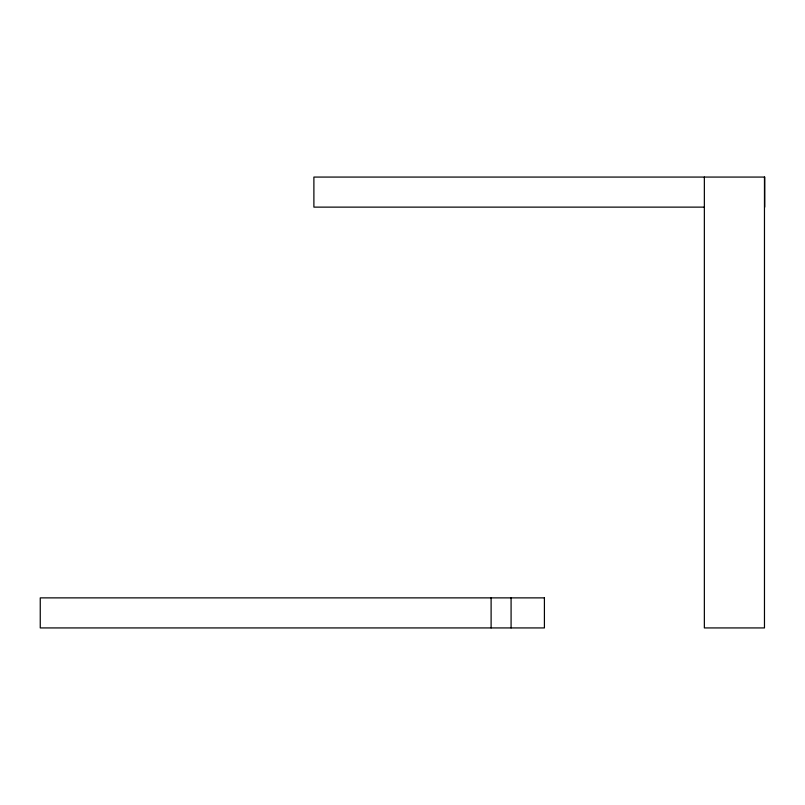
<?xml version="1.0" encoding="UTF-8"?>
<svg xmlns="http://www.w3.org/2000/svg" width="805" height="805" viewBox="0 0 805 805"><rect width="100%" height="100%" fill="white"/><g stroke="black" fill="none" stroke-linecap="round" stroke-linejoin="round"><path stroke-width="1.21" d="M704.466 207.127L313.89 207.127L313.89 177.07L764.75 177.07L764.75 207.127M764.468 177.07L764.468 627.93L704.355 627.93L704.355 177.07M511.084 597.874L511.084 627.93M491.11 597.874L491.11 627.93M544.411 597.874L40.25 597.874L40.25 627.93L544.411 627.93L544.411 597.874"/></g></svg>
